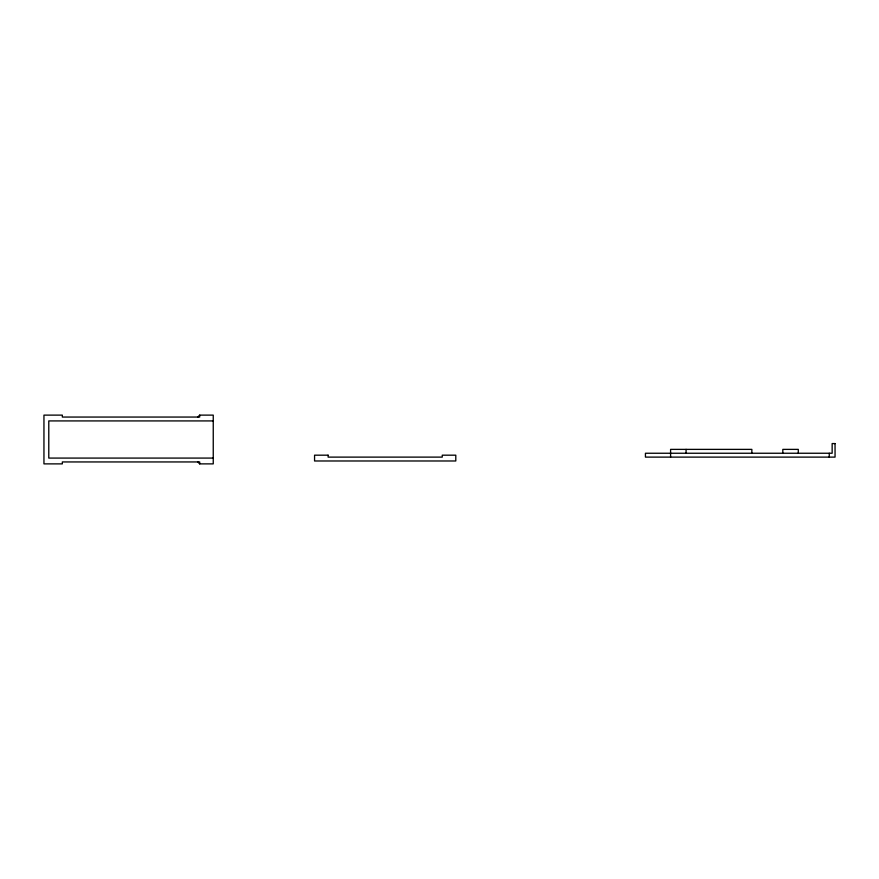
<?xml version="1.0" encoding="UTF-8"?>
<svg xmlns="http://www.w3.org/2000/svg" width="879" height="879" viewBox="0 0 879 879"><rect width="100%" height="100%" fill="white"/><g stroke="black" fill="none" stroke-linecap="round" stroke-linejoin="round"><path stroke-width="1.32" d="M197.764 417.053L199.698 415.119L213.245 415.119L213.245 463.881L199.698 463.881L197.764 461.947M213.245 420.92L48.784 420.92L48.784 458.08L213.245 458.08M829.249 453.245L829.249 457.113M798.286 453.245L798.286 449.378L782.815 449.378L782.815 453.245M751.853 453.245L751.853 449.378L670.589 449.378L670.589 457.113M686.07 449.378L686.07 453.245M199.698 415.119L199.698 417.053L62.332 417.053L62.332 415.119L43.95 415.119L43.95 463.881L62.332 463.881L62.332 461.947L199.698 461.947L199.698 463.881M835.05 443.565L832.149 443.565L832.149 453.245L645.439 453.245L645.439 457.113L835.05 457.113L835.05 443.565M328.109 455.179L314.561 455.179L314.561 460.981L455.794 460.981L455.794 455.179L442.258 455.179L442.258 457.113L328.109 457.113L328.109 455.179"/></g></svg>
